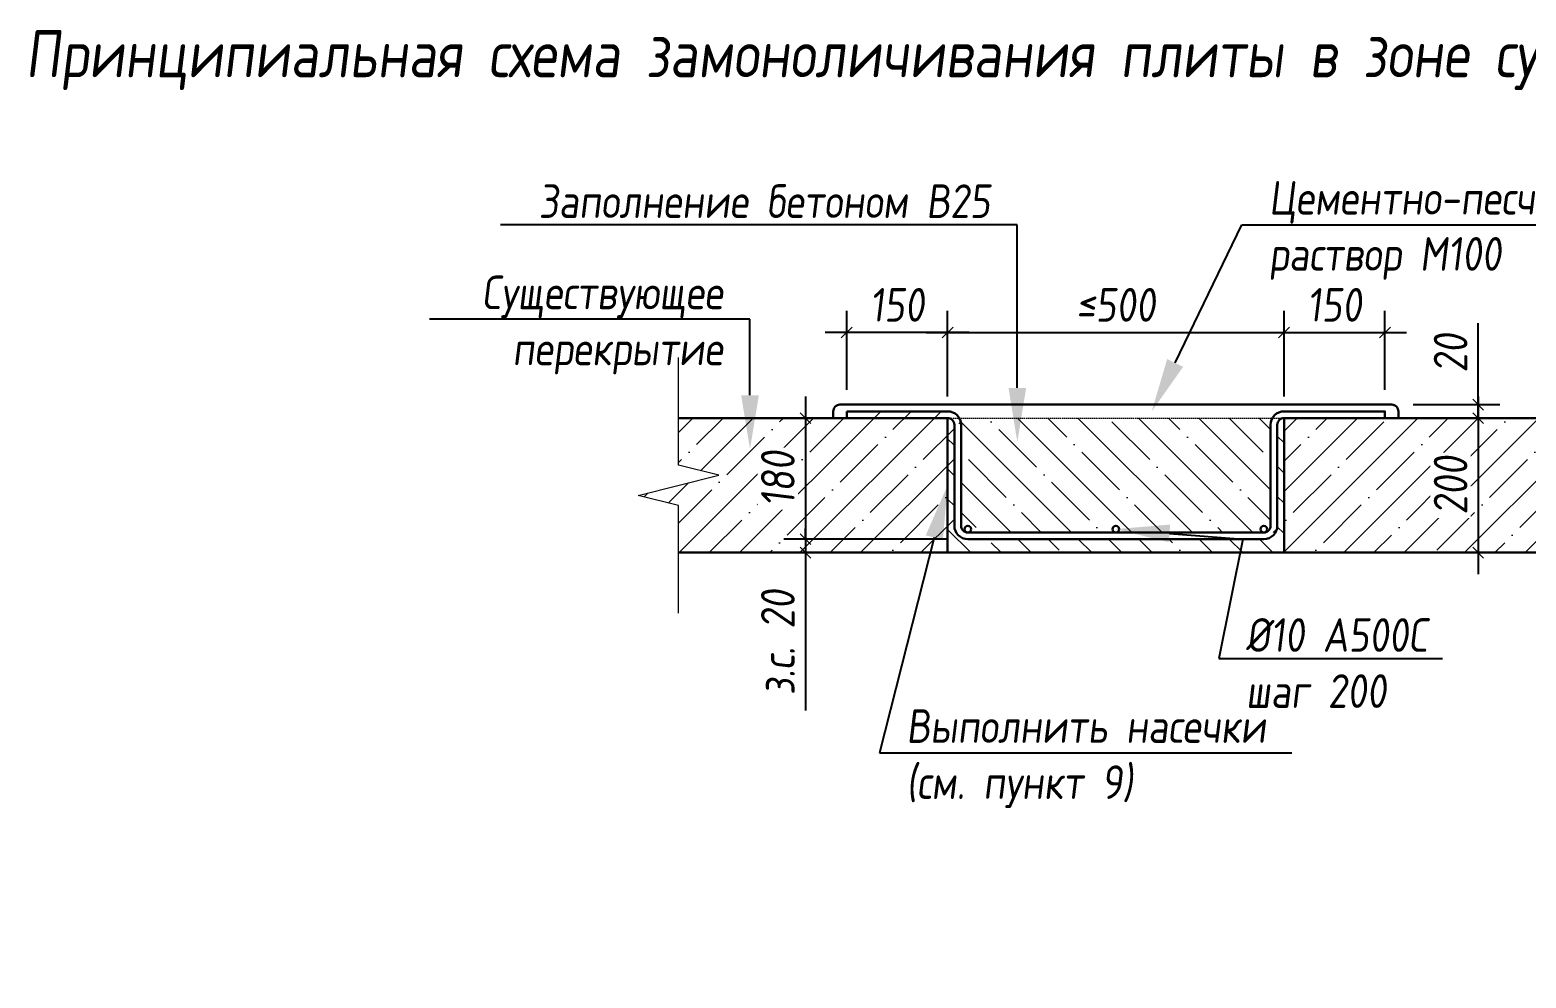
# Model space of a CAD drawing. Header units: millimetres. Extents: x -233751 to 529254, y -907864 to 285890.
# Drawn here: x 387933 to 390157, y 264877 to 266286 of the extents above; entities that cross this region are included whole.
import ezdxf
from ezdxf import colors
from ezdxf.entities.mleader import LeaderData, LeaderLine
from ezdxf.math import Vec2, Vec3

# ---------------------------------------------------------------- set-up
doc = ezdxf.new("R2010")
doc.units = ezdxf.units.MM
doc.linetypes.add('ADSK_Штриховая_ш2 п1', pattern=[3, 2, -1])
doc.layers.get('0').update_dxf_attribs({"lineweight": 30})
doc.layers.get('Defpoints').update_dxf_attribs({"lineweight": 0})
for name, color, linetype, lineweight in [('_TEXT', 7, 'Continuous', 30), ('КР_Основная', 7, 'Continuous', 30), ('КР_Размеры отверстия', 7, 'Continuous', 5), ('КР_Тонкая', 250, 'Continuous', 0)]:
    doc.layers.add(name, color=color, linetype=linetype, lineweight=lineweight)
doc.styles.add('ISOCPEUR', font='isocpeur.ttf', dxfattribs={"width": 0.85, "oblique": 7})
doc.dimstyles.new('R_20', dxfattribs={"dimtxt": 50, "dimasz": 16, "dimexe": 32, "dimexo": 32, "dimgap": 16, "dimtad": 1, "dimdec": 0, "dimzin": 0, "dimdsep": 46, "dimtxsty": 'ISOCPEUR', "dimblk1": 'OBLIQUE', "dimblk2": 'OBLIQUE', "dimsah": 1, "dimcen": 0, "dimdle": 32, "dimclrd": 256, "dimclre": 256, "dimclrt": 256, "dimadec": 0, "dimazin": 0, "dimtfac": 2, "dimtdec": 0, "dimtmove": 0, "dimatfit": 2, "dimldrblk": 'OBLIQUE', "dimfxl": 300, "dimtvp": 3, "dimtfill": 1, "dimtolj": 1, "dimtzin": 0, "dimarcsym": 0})

# ---------------------------------------------------------------- blocks, each defined once
blk = doc.blocks.new('*U1939')
at = {"color": 0, "linetype": 'Continuous', "lineweight": -2}
blk.add_wipeout([(0, 0), (0, 6), (0, 12), (0, 18), (0, 24), (0, 30), (0, 36), (0, 42), (0, 48), (0, 54), (0, 60), (0, 66), (0, 72), (0, 78), (0, 84), (0, 90), (0, 96), (0, 102), (0, 108), (0, 114), (0, 120), (-3, 120.75), (-6, 121.5), (-9, 122.25), (-12, 123), (-15, 123.75), (-18, 124.5), (-21, 125.25), (-24, 126), (-27, 126.75), (-30, 127.5), (-33, 128.25), (-36, 129), (-39, 129.75), (-42, 130.5), (-45, 131.25), (-48, 132), (-51, 132.75), (-54, 133.5), (-57, 134.25), (-60, 135), (-54, 136.5), (-48, 138), (-42, 139.5), (-36, 141), (-30, 142.5), (-24, 144), (-18, 145.5), (-12, 147), (-6, 148.5), (0, 150), (6, 151.5), (12, 153), (18, 154.5), (24, 156), (30, 157.5), (36, 159), (42, 160.5), (48, 162), (54, 163.5), (60, 165), (57, 165.75), (54, 166.5), (51, 167.25), (48, 168), (45, 168.75), (42, 169.5), (39, 170.25), (36, 171), (33, 171.75), (30, 172.5), (27, 173.25), (24, 174), (21, 174.75), (18, 175.5), (15, 176.25), (12, 177), (9, 177.75), (6, 178.5), (3, 179.25), (0, 180), (0, 186), (0, 192), (0, 198), (0, 204), (0, 210), (0, 216), (0, 222), (0, 228), (0, 234), (0, 240), (0, 246), (0, 252), (0, 258), (0, 264), (0, 270), (0, 276), (0, 282), (0, 288), (0, 294), (0, 300), (-200, 300), (-200, 0)], dxfattribs=at)
blk.add_lwpolyline([(0, -40), (0, 0), (0, 120), (-60, 135), (60, 165), (0, 180), (0, 300), (0, 340)], dxfattribs=at)
blk = doc.blocks.new('_OBLIQUE')
at = {"color": 0, "linetype": 'ByBlock'}
blk.add_line((-0.5, -0.5), (0.5, 0.5), dxfattribs=at)
blk = doc.blocks.new('*D281')
at = {"layer": 'Defpoints', "color": 0, "transparency": 16777216}
for p in [(389796.8, 265836.4), (389296.8, 265709), (389796.8, 265709)]:
    blk.add_point(p, dxfattribs=at)
at = {"layer": 'КР_Размеры отверстия', "lineweight": -2, "transparency": 16777216}
for p, q in [((389296.8, 265741), (389296.8, 265868.4)), ((389796.8, 265741), (389796.8, 265868.4)), ((389264.8, 265836.4), (389828.8, 265836.4))]:
    blk.add_line(p, q, dxfattribs=at)
at = {"layer": 'КР_Размеры отверстия', "lineweight": -2, "transparency": 16777216, "xscale": 16, "yscale": 16, "zscale": 16, "rotation": 180}
blk.add_blockref('_OBLIQUE', (389296.8, 265836.4), dxfattribs=at)
at = {"layer": 'КР_Размеры отверстия', "lineweight": -2, "transparency": 16777216, "xscale": 16, "yscale": 16, "zscale": 16}
blk.add_blockref('_OBLIQUE', (389796.8, 265836.4), dxfattribs=at)
at = {"layer": 'КР_Размеры отверстия', "transparency": 16777216, "insert": (389546.8, 265877.4), "char_height": 50, "attachment_point": 5, "style": 'ISOCPEUR', "bg_fill": 3, "box_fill_scale": 1.1, "bg_fill_color": 256, "bg_fill_true_color": 13158600, "bg_fill_transparency": 0}
blk.add_mtext('\\A1;≤500', dxfattribs=at)
blk = doc.blocks.new('*D282')
at = {"layer": 'Defpoints', "color": 0, "transparency": 16777216}
for p in [(389326.8, 265529), (389085.5, 265509), (389296.8, 265509)]:
    blk.add_point(p, dxfattribs=at)
at = {"layer": 'КР_Размеры отверстия', "lineweight": -2, "transparency": 16777216}
for p, q in [((389085.5, 265529), (389085.5, 265545)), ((389294.8, 265529), (389053.5, 265529)), ((389085.5, 265529), (389085.5, 265509)), ((389264.8, 265509), (389053.5, 265509)), ((389085.5, 265509), (389085.5, 265274.2))]:
    blk.add_line(p, q, dxfattribs=at)
at = {"layer": 'КР_Размеры отверстия', "lineweight": -2, "transparency": 16777216, "xscale": 16, "yscale": 16, "zscale": 16}
for p, rotation in [((389085.5, 265529), 270), ((389085.5, 265509), 90)]:
    blk.add_blockref('_OBLIQUE', p, dxfattribs=dict(at, rotation=rotation))
at = {"layer": 'КР_Размеры отверстия', "transparency": 16777216, "insert": (389044.5, 265375.6), "char_height": 50, "attachment_point": 5, "rotation": 90, "style": 'ISOCPEUR', "bg_fill": 3, "box_fill_scale": 1.1, "bg_fill_color": 256, "bg_fill_true_color": 13158600, "bg_fill_transparency": 0}
blk.add_mtext('\\A1;з.с. 20', dxfattribs=at)
blk = doc.blocks.new('*D283')
at = {"layer": 'Defpoints', "color": 0, "transparency": 16777216}
for p in [(390085.3, 265709), (390085.3, 265509), (390085.3, 265509)]:
    blk.add_point(p, dxfattribs=at)
at = {"layer": 'КР_Размеры отверстия', "lineweight": -2, "transparency": 16777216}
blk.add_line((390085.3, 265741), (390085.3, 265477), dxfattribs=at)
at = {"layer": 'КР_Размеры отверстия', "lineweight": -2, "transparency": 16777216, "xscale": 16, "yscale": 16, "zscale": 16}
for p, rotation in [((390085.3, 265709), 90), ((390085.3, 265509), 270)]:
    blk.add_blockref('_OBLIQUE', p, dxfattribs=dict(at, rotation=rotation))
at = {"layer": 'КР_Размеры отверстия', "transparency": 16777216, "insert": (390044.3, 265609), "char_height": 50, "attachment_point": 5, "rotation": 90, "style": 'ISOCPEUR', "bg_fill": 3, "box_fill_scale": 1.1, "bg_fill_color": 256, "bg_fill_true_color": 13158600, "bg_fill_transparency": 0}
blk.add_mtext('\\A1;200', dxfattribs=at)
blk = doc.blocks.new('*D284')
at = {"layer": 'Defpoints', "color": 0, "transparency": 16777216}
for p in [(389946.8, 265836.4), (389946.8, 265719), (389796.8, 265709)]:
    blk.add_point(p, dxfattribs=at)
at = {"layer": 'КР_Размеры отверстия', "lineweight": -2, "transparency": 16777216}
for p, q in [((389796.8, 265741), (389796.8, 265868.4)), ((389946.8, 265751), (389946.8, 265868.4)), ((389764.8, 265836.4), (389978.8, 265836.4))]:
    blk.add_line(p, q, dxfattribs=at)
at = {"layer": 'КР_Размеры отверстия', "lineweight": -2, "transparency": 16777216, "xscale": 16, "yscale": 16, "zscale": 16, "rotation": 180}
blk.add_blockref('_OBLIQUE', (389796.8, 265836.4), dxfattribs=at)
at = {"layer": 'КР_Размеры отверстия', "lineweight": -2, "transparency": 16777216, "xscale": 16, "yscale": 16, "zscale": 16}
blk.add_blockref('_OBLIQUE', (389946.8, 265836.4), dxfattribs=at)
at = {"layer": 'КР_Размеры отверстия', "transparency": 16777216, "insert": (389871.8, 265877.4), "char_height": 50, "attachment_point": 5, "style": 'ISOCPEUR', "bg_fill": 3, "box_fill_scale": 1.1, "bg_fill_color": 256, "bg_fill_true_color": 13158600, "bg_fill_transparency": 0}
blk.add_mtext('\\A1;150', dxfattribs=at)
blk = doc.blocks.new('*D285')
at = {"layer": 'Defpoints', "color": 0, "transparency": 16777216}
for p in [(389146.8, 265836.4), (389146.8, 265719), (389296.8, 265709)]:
    blk.add_point(p, dxfattribs=at)
at = {"layer": 'КР_Размеры отверстия', "lineweight": -2, "transparency": 16777216}
for p, q in [((389146.8, 265751), (389146.8, 265868.4)), ((389296.8, 265741), (389296.8, 265868.4)), ((389328.8, 265836.4), (389114.8, 265836.4))]:
    blk.add_line(p, q, dxfattribs=at)
at = {"layer": 'КР_Размеры отверстия', "lineweight": -2, "transparency": 16777216, "xscale": 16, "yscale": 16, "zscale": 16, "rotation": 180}
blk.add_blockref('_OBLIQUE', (389146.8, 265836.4), dxfattribs=at)
at = {"layer": 'КР_Размеры отверстия', "lineweight": -2, "transparency": 16777216, "xscale": 16, "yscale": 16, "zscale": 16}
blk.add_blockref('_OBLIQUE', (389296.8, 265836.4), dxfattribs=at)
at = {"layer": 'КР_Размеры отверстия', "transparency": 16777216, "insert": (389221.8, 265877.4), "char_height": 50, "attachment_point": 5, "style": 'ISOCPEUR', "bg_fill": 3, "box_fill_scale": 1.1, "bg_fill_color": 256, "bg_fill_true_color": 13158600, "bg_fill_transparency": 0}
blk.add_mtext('\\A1;150', dxfattribs=at)
blk = doc.blocks.new('*D286')
at = {"layer": 'Defpoints', "color": 0, "transparency": 16777216}
for p in [(389956.8, 265729), (390085.3, 265729), (389966.8, 265709)]:
    blk.add_point(p, dxfattribs=at)
at = {"layer": 'КР_Размеры отверстия', "lineweight": -2, "transparency": 16777216}
for p, q in [((390085.3, 265729), (390085.3, 265850.1)), ((389988.8, 265729), (390117.3, 265729)), ((390085.3, 265709), (390085.3, 265729)), ((389998.8, 265709), (390117.3, 265709)), ((390085.3, 265709), (390085.3, 265693))]:
    blk.add_line(p, q, dxfattribs=at)
at = {"layer": 'КР_Размеры отверстия', "lineweight": -2, "transparency": 16777216, "xscale": 16, "yscale": 16, "zscale": 16}
for p, rotation in [((390085.3, 265729), 270), ((390085.3, 265709), 90)]:
    blk.add_blockref('_OBLIQUE', p, dxfattribs=dict(at, rotation=rotation))
at = {"layer": 'КР_Размеры отверстия', "transparency": 16777216, "insert": (390044.3, 265805.6), "char_height": 50, "attachment_point": 5, "rotation": 90, "style": 'ISOCPEUR', "bg_fill": 3, "box_fill_scale": 1.1, "bg_fill_color": 256, "bg_fill_true_color": 13158600, "bg_fill_transparency": 0}
blk.add_mtext('\\A1;20', dxfattribs=at)
blk = doc.blocks.new('*D315')
at = {"layer": 'Defpoints', "color": 0, "transparency": 16777216}
for p in [(389146.8, 265709), (389085.5, 265529), (389326.8, 265529)]:
    blk.add_point(p, dxfattribs=at)
at = {"layer": 'КР_Размеры отверстия', "lineweight": -2, "transparency": 16777216}
for p, q in [((389085.5, 265741), (389085.5, 265497)), ((389114.8, 265709), (389053.5, 265709)), ((389294.8, 265529), (389053.5, 265529))]:
    blk.add_line(p, q, dxfattribs=at)
at = {"layer": 'КР_Размеры отверстия', "lineweight": -2, "transparency": 16777216, "xscale": 16, "yscale": 16, "zscale": 16}
for p, rotation in [((389085.5, 265709), 90), ((389085.5, 265529), 270)]:
    blk.add_blockref('_OBLIQUE', p, dxfattribs=dict(at, rotation=rotation))
at = {"layer": 'КР_Размеры отверстия', "transparency": 16777216, "insert": (389044.5, 265619), "char_height": 50, "attachment_point": 5, "rotation": 90, "style": 'ISOCPEUR', "bg_fill": 3, "box_fill_scale": 1.1, "bg_fill_color": 256, "bg_fill_true_color": 13158600, "bg_fill_transparency": 0}
blk.add_mtext('\\A1;180', dxfattribs=at)

msp = doc.modelspace()

# ---------------------------------------------------------------- hatches: boundary and pattern name
at = {"layer": 'КР_Тонкая'}
h = msp.add_hatch(dxfattribs=at)
h.set_pattern_fill('ANSI35', scale=10, angle=90)
h.paths.add_polyline_path([(389776.8, 265699, -0.131652), (389779.5, 265709), (389314.2, 265709, -0.131652), (389316.8, 265699), (389316.8, 265549, 0.414214), (389326.8, 265539, -0.414214), (389321.8, 265544, -1), (389331.8, 265544, -0.414214), (389326.8, 265539), (389546.8, 265539, -0.414214), (389541.8, 265544, -1), (389551.8, 265544, -0.414214), (389546.8, 265539), (389766.8, 265539, -0.414214), (389761.8, 265544, -1), (389771.8, 265544, -0.414214), (389766.8, 265539, 0.414214), (389776.8, 265549)], flags=17)
h.paths.add_polyline_path([(389796.8, 265709, 0.414214), (389786.8, 265699), (389786.8, 265549, -0.414214), (389766.8, 265529), (389326.8, 265529, -0.414214), (389306.8, 265549), (389306.8, 265699, 0.414214), (389296.8, 265709), (389296.8, 265509), (389796.8, 265509)])

# ---------------------------------------------------------------- linework, layer by layer
at = {"layer": 'КР_Основная'}
msp.add_lwpolyline([(389966.8, 265709), (389966.8, 265719, 0.414214), (389956.8, 265729), (389136.8, 265729, 0.414214), (389126.8, 265719), (389126.8, 265709)], format="xyb", dxfattribs=at)
msp.add_lwpolyline([(389146.8, 265719), (389296.8, 265719, -0.414214), (389316.8, 265699), (389316.8, 265549, 0.414214), (389326.8, 265539), (389766.8, 265539, 0.414214), (389776.8, 265549), (389776.8, 265699, -0.414214), (389796.8, 265719), (389946.8, 265719), (389946.8, 265709), (389796.8, 265709, 0.414214), (389786.8, 265699), (389786.8, 265549, -0.414214), (389766.8, 265529), (389326.8, 265529, -0.414214), (389306.8, 265549), (389306.8, 265699, 0.414214), (389296.8, 265709), (389146.8, 265709)], format="xyb", close=True, dxfattribs=at)
for points in [[(390402.1, 265709), (389796.8, 265709), (389796.8, 265509), (390402.1, 265509)], [(389296.8, 265509), (389796.8, 265509)]]:
    msp.add_lwpolyline(points, dxfattribs=at)
for centre in [(389326.8, 265544), (389546.8, 265544), (389766.8, 265544)]:
    msp.add_circle(centre, 5, dxfattribs=at)
at = {"layer": 'КР_Тонкая', "linetype": 'ADSK_Штриховая_ш2 п1'}
msp.add_lwpolyline([(389301.8, 265709), (389796.8, 265709)], dxfattribs=at)

# ---------------------------------------------------------------- block references
at = {"layer": 'КР_Тонкая'}
msp.add_blockref('*U1939', (388896.8, 265459), dxfattribs=at)

# ---------------------------------------------------------------- texts
at = {"layer": '_TEXT', "insert": (389758.3, 266241.1), "char_height": 70, "attachment_point": 5, "style": 'ISOCPEUR'}
msp.add_mtext('Принципиальная схема замоноличивания плиты в зоне существующего проёма 500 мм и менее', dxfattribs=at)

# ---------------------------------------------------------------- leaders
at = {"layer": 'КР_Тонкая'}
ml = msp.add_multileader_mtext('Standard', dxfattribs=at)
ml.set_content('Цементно-песчаный\\Pраствор М100', color=256, style='ISOCPEUR')
ml.set_leader_properties()
ml.build(insert=Vec2(0, 0))
ml.multileader.update_dxf_attribs({"has_dogleg": 0, "text_left_attachment_type": 6, "text_right_attachment_type": 6, "arrow_head_size": 80, "scale": 20})
ctx = ml.context
ctx.base_point, ctx.scale, ctx.char_height, ctx.arrow_head_size, ctx.landing_gap_size, ctx.plane_origin = Vec3(389734.3, 265996.5), 20, 50, 80, 40, Vec3(389600.1, 265718.9)
ctx.left_attachment, ctx.right_attachment = 6, 6
notes = []
notes.append((ctx, [(0, (1, 1, 0), (389574.3, 265996.5), (1, 0), 160, [(0, [(389600.1, 265718.9)], 0, [])])]))
ctx.mtext.insert, ctx.mtext.flow_direction = Vec3(389774.3, 266061.5), 5
ml = msp.add_multileader_mtext('Standard', dxfattribs=at)
ml.set_content('Выполнить насечки\\P(см. пункт 9)', color=256, style='ISOCPEUR')
ml.set_leader_properties()
ml.build(insert=Vec2(0, 0))
ml.multileader.update_dxf_attribs({"has_dogleg": 0, "text_left_attachment_type": 6, "text_right_attachment_type": 6, "arrow_head_size": 80, "scale": 20})
ctx = ml.context
ctx.base_point, ctx.scale, ctx.char_height, ctx.arrow_head_size, ctx.landing_gap_size, ctx.plane_origin = Vec3(389195.4, 265211.2), 20, 50, 80, 40, Vec3(389296.8, 265544)
ctx.left_attachment, ctx.right_attachment = 6, 6
notes.append((ctx, [(1, (1, 1, 0), (389035.4, 265211.2), (1, 0), 160, [(0, [(389296.8, 265609)], 0, [])])]))
ctx.mtext.insert, ctx.mtext.flow_direction = Vec3(389235.4, 265276.2), 5
ml = msp.add_multileader_mtext('Standard', dxfattribs=at)
ml.set_content('%%C10 А500С\\Pшаг 200', color=256, style='ISOCPEUR')
ml.set_leader_properties()
ml.build(insert=Vec2(0, 0))
ml.multileader.update_dxf_attribs({"has_dogleg": 0, "text_left_attachment_type": 6, "text_right_attachment_type": 6, "arrow_head_size": 80, "scale": 20})
ctx = ml.context
ctx.base_point, ctx.scale, ctx.char_height, ctx.arrow_head_size, ctx.landing_gap_size, ctx.plane_origin = Vec3(389700.1, 265351.6), 20, 50, 80, 40, Vec3(389546.8, 265544)
ctx.left_attachment, ctx.right_attachment = 6, 6
notes.append((ctx, [(1, (1, 1, 0), (389540.1, 265351.6), (1, 0), 160, [(1, [(389546.8, 265544), (389735.4, 265529)], 0, [])])]))
ctx.mtext.insert, ctx.mtext.flow_direction = Vec3(389740.1, 265411.6), 5
for ctx, leaders in notes:
    for number, flags, end, landing, length, lines in leaders:
        leader = LeaderData()
        leader.index, (leader.has_last_leader_line, leader.has_dogleg_vector, leader.attachment_direction) = number, flags
        leader.last_leader_point, leader.dogleg_vector, leader.dogleg_length = Vec3(end), Vec3(landing), length
        for number, points, colour, breaks in lines:
            line = LeaderLine()
            line.index, line.vertices, line.color, line.breaks = number, Vec3.list(points), colors.encode_raw_color(colour), breaks
            leader.lines.append(line)
        ctx.leaders.append(leader)

# ---------------------------------------------------------------- next in the draw order: hatches: boundary and pattern name
h = msp.add_hatch(dxfattribs=at)
h.set_pattern_fill('ANSI35', scale=10)
h.paths.add_polyline_path([(389796.8, 265709), (389796.8, 265509), (390397.1, 265509), (390397.1, 265577.8), (390337.1, 265592.8), (390457.1, 265622.8), (390397.1, 265637.8), (390397.1, 265709)])
h.paths.add_polyline_path([(389306.8, 265549, 0.767327), (389344.2, 265539), (389766.8, 265539, 0.414214), (389776.8, 265549), (389776.8, 265566.3, -0.414214), (389784.2, 265539), (389296.8, 265539), (389296.8, 265509), (388896.8, 265509), (388896.8, 265579), (388836.8, 265594), (388956.8, 265624), (388896.8, 265639), (388896.8, 265709), (389146.8, 265709), (389146.8, 265719), (389316.8, 265719), (389316.8, 265549, 0.414214), (389326.8, 265539), (389344.2, 265539, -0.414214), (389316.8, 265531.7), (389316.8, 265699), (389306.8, 265704)])
h.paths.add_polyline_path([(390101.7, 265544.8), (390101.7, 265659.1), (389981.9, 265673.8), (389981.9, 265559.5)], flags=24)
h.paths.add_polyline_path([(389101.9, 265559.1), (389101.9, 265664.8), (388982.1, 265679.5), (388982.1, 265573.8)], flags=24)

# ---------------------------------------------------------------- next in the draw order: linework, layer by layer
at = {"layer": 'КР_Основная'}
msp.add_lwpolyline([(388896.8, 265709), (389296.8, 265709), (389296.8, 265509), (388896.8, 265509)], dxfattribs=at)

# ---------------------------------------------------------------- next in the draw order: leaders
at = {"layer": 'КР_Тонкая'}
ml = msp.add_multileader_mtext('Standard', dxfattribs=at)
ml.set_content('Заполнение бетоном В25', color=256, style='ISOCPEUR')
ml.set_leader_properties()
ml.build(insert=Vec2(0, 0))
ml.multileader.update_dxf_attribs({"has_dogleg": 0, "text_left_attachment_type": 6, "text_right_attachment_type": 6, "arrow_head_size": 80, "scale": 20})
ctx = ml.context
ctx.base_point, ctx.scale, ctx.char_height, ctx.arrow_head_size, ctx.landing_gap_size, ctx.plane_origin = Vec3(388647.2, 265996.5), 20, 50, 80, 40, Vec3(389400.4, 265673.9)
ctx.left_attachment, ctx.right_attachment, ctx.text_align_type = 6, 6, 2
notes = []
notes.append((ctx, [(1, (1, 1, 0), (389560.4, 265996.5), (-1, 0), 160, [(0, [(389400.4, 265673.9)], 0, [])])]))
ctx.mtext.insert, ctx.mtext.alignment, ctx.mtext.flow_direction = Vec3(389360.4, 266056.5), 3, 5
ml = msp.add_multileader_mtext('Standard', dxfattribs=at)
ml.set_content('Существующее\\Pперекрытие', color=256, style='ISOCPEUR')
ml.set_leader_properties()
ml.build(insert=Vec2(0, 0))
ml.multileader.update_dxf_attribs({"has_dogleg": 0, "text_left_attachment_type": 6, "text_right_attachment_type": 6, "arrow_head_size": 80, "scale": 20})
ctx = ml.context
ctx.base_point, ctx.scale, ctx.char_height, ctx.arrow_head_size, ctx.landing_gap_size, ctx.plane_origin = Vec3(388532.3, 265855.9), 20, 50, 80, 40, Vec3(389003.1, 265662.9)
ctx.left_attachment, ctx.right_attachment, ctx.text_align_type = 6, 6, 2
notes.append((ctx, [(1, (1, 1, 0), (389163.1, 265855.9), (-1, 0), 160, [(0, [(389003.1, 265662.9)], 0, [])])]))
ctx.mtext.insert, ctx.mtext.alignment, ctx.mtext.flow_direction = Vec3(388963.1, 265920.9), 3, 5
for ctx, leaders in notes:
    for number, flags, end, landing, length, lines in leaders:
        leader = LeaderData()
        leader.index, (leader.has_last_leader_line, leader.has_dogleg_vector, leader.attachment_direction) = number, flags
        leader.last_leader_point, leader.dogleg_vector, leader.dogleg_length = Vec3(end), Vec3(landing), length
        for number, points, colour, breaks in lines:
            line = LeaderLine()
            line.index, line.vertices, line.color, line.breaks = number, Vec3.list(points), colors.encode_raw_color(colour), breaks
            leader.lines.append(line)
        ctx.leaders.append(leader)

# ---------------------------------------------------------------- next in the draw order: dimensions: what is measured, and where the dimension line sits
at = {"layer": 'КР_Размеры отверстия'}
dim = msp.add_linear_dim(base=(389796.8, 265836.4), p1=(389296.8, 265709), p2=(389796.8, 265709), text='≤<>', dimstyle='R_20', dxfattribs=at)
dim.commit()
dim.dimension.update_dxf_attribs({"geometry": '*D281', "text_midpoint": (389546.8, 265877.4)})
dim = msp.add_linear_dim(base=(390085.3, 265509), p1=(390085.3, 265709), p2=(390085.3, 265509), angle=90, dimstyle='R_20', dxfattribs=at)
dim.commit()
dim.dimension.update_dxf_attribs({"geometry": '*D283', "text_midpoint": (390044.3, 265609)})
dim = msp.add_linear_dim(base=(389085.5, 265509), p1=(389326.8, 265529), p2=(389296.8, 265509), angle=90, text='з.с. <>', dimstyle='R_20', dxfattribs=at)
dim.commit()
dim.dimension.update_dxf_attribs({"geometry": '*D282', "text_midpoint": (389044.5, 265375.6)})

# ---------------------------------------------------------------- next in the draw order: dimensions: what is measured, and where the dimension line sits
dim = msp.add_linear_dim(base=(389146.8, 265836.4), p1=(389296.8, 265709), p2=(389146.8, 265719), angle=180, dimstyle='R_20', dxfattribs=at)
dim.commit()
dim.dimension.update_dxf_attribs({"geometry": '*D285', "text_midpoint": (389221.8, 265877.4)})
dim = msp.add_linear_dim(base=(389946.8, 265836.4), p1=(389796.8, 265709), p2=(389946.8, 265719), dimstyle='R_20', dxfattribs=at)
dim.commit()
dim.dimension.update_dxf_attribs({"geometry": '*D284', "text_midpoint": (389871.8, 265877.4)})

# ---------------------------------------------------------------- next in the draw order: dimensions: what is measured, and where the dimension line sits
for base, p1, p2, picture, middle in [((390085.3, 265729), (389966.8, 265709), (389956.8, 265729), '*D286', (390044.3, 265805.6)), ((389085.5, 265529), (389146.8, 265709), (389326.8, 265529), '*D315', (389044.5, 265619))]:
    dim = msp.add_linear_dim(base=base, p1=p1, p2=p2, angle=90, dimstyle='R_20', dxfattribs=at)
    dim.commit()
    dim.dimension.update_dxf_attribs({"geometry": picture, "text_midpoint": middle})

doc.saveas('drawing.dxf')
